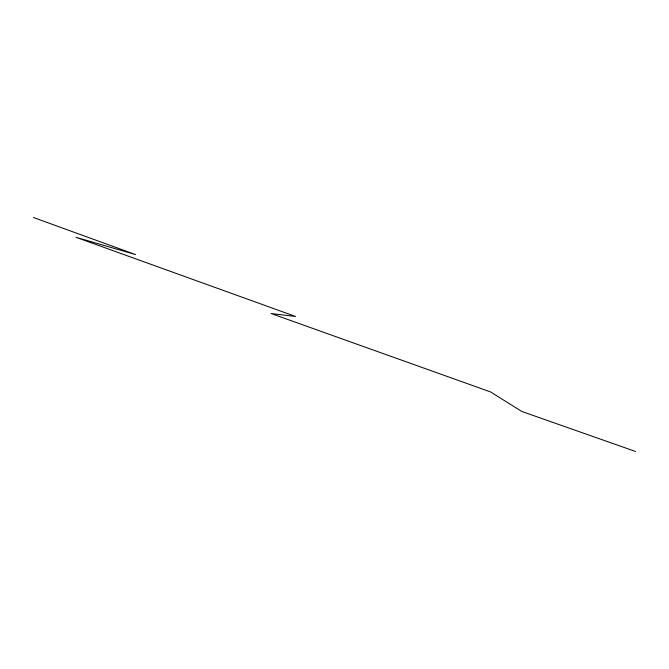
<?xml version="1.0" encoding="UTF-8"?>
<svg xmlns="http://www.w3.org/2000/svg" width="669" height="669" viewBox="0 0 669 669"><rect width="100%" height="100%" fill="white"/><g stroke="black" fill="none" stroke-linecap="round" stroke-linejoin="round"><path stroke-width="1" d="M635.55 451.483L521.87 411.494L490.561 391.934L271.096 313.527L295.564 316.479L75.965 237.294L135.556 254.563L33.45 217.517"/></g></svg>
